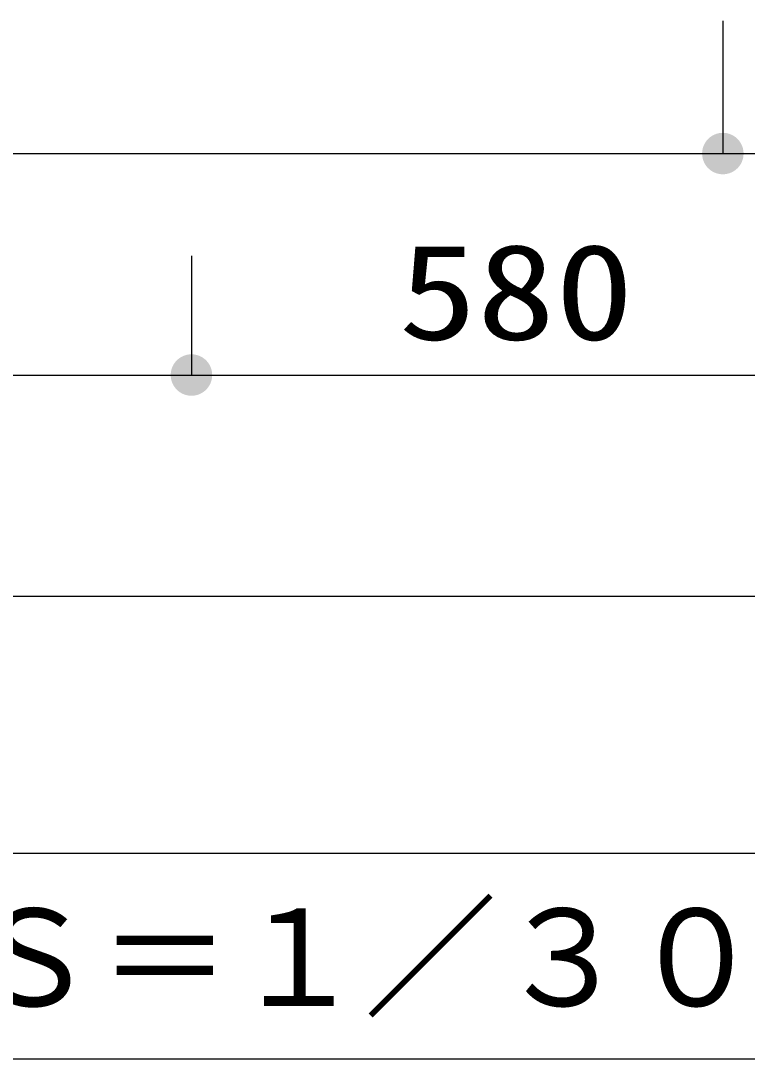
# Model space of a CAD drawing. Units: millimetres, scale not verified. Extents: x -8093 to 8093, y -5792 to 5792.
# Drawn here: x -5077 to -4421, y -4797 to -3859 of the extents above; entities that cross this region are included whole.
import ezdxf
from ezdxf.enums import TextEntityAlignment as Align

# ---------------------------------------------------------------- set-up
doc = ezdxf.new("R2010")
doc.units = ezdxf.units.MM
doc.header["$LTSCALE"] = 30
doc.layers.add('0-1_00クル-フ-0躯体', color=3, linetype='Continuous', lineweight=25)
doc.layers.add('0-4_00クル-フ-6寸法', color=132, linetype='Continuous', lineweight=25)
doc.styles.add('ＭＳ ゴシック', font='')
doc.styles.get('ＭＳ ゴシック').set_extended_font_data('MS Gothic')

msp = doc.modelspace()

# ---------------------------------------------------------------- linework, layer by layer
at = {"layer": '0-1_00クル-フ-0躯体'}
msp.add_lwpolyline([(-4192.25, -4610.98), (-4192.25, -4797.29), (-6221.58, -4797.29), (-6221.58, -4610.98)], close=True, dxfattribs=at)
at = {"layer": '0-4_00クル-フ-6寸法', "color": 4}
for p, q in [((-4442.72, -3858.77), (-4442.72, -3978.77)), ((-4442.72, -3858.77), (-4442.72, -3978.77)), ((-6022.72, -3978.77), (-4442.72, -3978.77)), ((-4442.72, -3978.77), (-4342.72, -3978.77)), ((-4922.72, -4071.2), (-4922.72, -4178.93)), ((-4922.72, -4071.2), (-4922.72, -4178.93)), ((-6122.72, -4178.93), (-4922.72, -4178.93)), ((-4922.72, -4178.93), (-4342.72, -4178.93)), ((-6122.72, -4378.93), (-4342.72, -4378.93))]:
    msp.add_line(p, q, dxfattribs=at)
at = {"layer": '0-4_00クル-フ-6寸法'}
for points in [[(-4442.72, -3978.77), (-4448.51, -3960.94), (-4446.23, -3960.36)], [(-4442.72, -3978.77), (-4448.51, -3960.94), (-4446.23, -3960.36)], [(-4442.72, -3978.77), (-4446.23, -3960.36), (-4443.9, -3960.06)], [(-4442.72, -3978.77), (-4446.23, -3960.36), (-4443.9, -3960.06)], [(-4442.72, -3978.77), (-4443.9, -3960.06), (-4441.54, -3960.06)], [(-4442.72, -3978.77), (-4443.9, -3960.06), (-4441.54, -3960.06)], [(-4442.72, -3978.77), (-4441.54, -3960.06), (-4439.21, -3960.36)], [(-4442.72, -3978.77), (-4441.54, -3960.06), (-4439.21, -3960.36)], [(-4442.72, -3978.77), (-4439.21, -3960.36), (-4436.93, -3960.94)], [(-4442.72, -3978.77), (-4439.21, -3960.36), (-4436.93, -3960.94)], [(-4442.72, -3978.77), (-4460.15, -3971.87), (-4459.15, -3969.74)], [(-4442.72, -3978.77), (-4460.15, -3971.87), (-4459.15, -3969.74)], [(-4442.72, -3978.77), (-4459.15, -3969.74), (-4457.89, -3967.75)], [(-4442.72, -3978.77), (-4459.15, -3969.74), (-4457.89, -3967.75)], [(-4442.72, -3978.77), (-4457.89, -3967.75), (-4456.39, -3965.94)], [(-4442.72, -3978.77), (-4457.89, -3967.75), (-4456.39, -3965.94)], [(-4442.72, -3978.77), (-4456.39, -3965.94), (-4454.67, -3964.33)], [(-4442.72, -3978.77), (-4456.39, -3965.94), (-4454.67, -3964.33)], [(-4442.72, -3978.77), (-4454.67, -3964.33), (-4452.77, -3962.94)], [(-4442.72, -3978.77), (-4454.67, -3964.33), (-4452.77, -3962.94)], [(-4442.72, -3978.77), (-4452.77, -3962.94), (-4450.7, -3961.81)], [(-4442.72, -3978.77), (-4452.77, -3962.94), (-4450.7, -3961.81)], [(-4442.72, -3978.77), (-4450.7, -3961.81), (-4448.51, -3960.94)], [(-4442.72, -3978.77), (-4450.7, -3961.81), (-4448.51, -3960.94)], [(-4442.72, -3978.77), (-4436.93, -3960.94), (-4434.74, -3961.81)], [(-4442.72, -3978.77), (-4436.93, -3960.94), (-4434.74, -3961.81)], [(-4442.72, -3978.77), (-4434.74, -3961.81), (-4432.67, -3962.94)], [(-4442.72, -3978.77), (-4434.74, -3961.81), (-4432.67, -3962.94)], [(-4442.72, -3978.77), (-4432.67, -3962.94), (-4430.77, -3964.33)], [(-4442.72, -3978.77), (-4432.67, -3962.94), (-4430.77, -3964.33)], [(-4442.72, -3978.77), (-4430.77, -3964.33), (-4429.05, -3965.94)], [(-4442.72, -3978.77), (-4430.77, -3964.33), (-4429.05, -3965.94)], [(-4442.72, -3978.77), (-4429.05, -3965.94), (-4427.55, -3967.75)], [(-4442.72, -3978.77), (-4429.05, -3965.94), (-4427.55, -3967.75)], [(-4442.72, -3978.77), (-4427.55, -3967.75), (-4426.29, -3969.74)], [(-4442.72, -3978.77), (-4427.55, -3967.75), (-4426.29, -3969.74)], [(-4442.72, -3978.77), (-4426.29, -3969.74), (-4425.29, -3971.87)], [(-4442.72, -3978.77), (-4426.29, -3969.74), (-4425.29, -3971.87)], [(-4442.72, -3978.77), (-4461.47, -3978.77), (-4461.32, -3976.42)], [(-4442.72, -3978.77), (-4461.47, -3978.77), (-4461.32, -3976.42)], [(-4442.72, -3978.77), (-4461.32, -3981.12), (-4461.47, -3978.77)], [(-4442.72, -3978.77), (-4461.32, -3981.12), (-4461.47, -3978.77)], [(-4442.72, -3978.77), (-4461.32, -3976.42), (-4460.88, -3974.11)], [(-4442.72, -3978.77), (-4461.32, -3976.42), (-4460.88, -3974.11)], [(-4442.72, -3978.77), (-4460.88, -3983.44), (-4461.32, -3981.12)], [(-4442.72, -3978.77), (-4460.88, -3983.44), (-4461.32, -3981.12)], [(-4442.72, -3978.77), (-4460.88, -3974.11), (-4460.15, -3971.87)], [(-4442.72, -3978.77), (-4460.88, -3974.11), (-4460.15, -3971.87)], [(-4442.72, -3978.77), (-4460.15, -3985.68), (-4460.88, -3983.44)], [(-4442.72, -3978.77), (-4460.15, -3985.68), (-4460.88, -3983.44)], [(-4442.72, -3978.77), (-4459.15, -3987.81), (-4460.15, -3985.68)], [(-4442.72, -3978.77), (-4459.15, -3987.81), (-4460.15, -3985.68)], [(-4442.72, -3978.77), (-4457.89, -3989.8), (-4459.15, -3987.81)], [(-4442.72, -3978.77), (-4457.89, -3989.8), (-4459.15, -3987.81)], [(-4442.72, -3978.77), (-4456.39, -3991.61), (-4457.89, -3989.8)], [(-4442.72, -3978.77), (-4456.39, -3991.61), (-4457.89, -3989.8)], [(-4442.72, -3978.77), (-4454.67, -3993.22), (-4456.39, -3991.61)], [(-4442.72, -3978.77), (-4454.67, -3993.22), (-4456.39, -3991.61)], [(-4442.72, -3978.77), (-4452.77, -3994.61), (-4454.67, -3993.22)], [(-4442.72, -3978.77), (-4452.77, -3994.61), (-4454.67, -3993.22)], [(-4442.72, -3978.77), (-4450.7, -3995.74), (-4452.77, -3994.61)], [(-4442.72, -3978.77), (-4450.7, -3995.74), (-4452.77, -3994.61)], [(-4442.72, -3978.77), (-4448.51, -3996.61), (-4450.7, -3995.74)], [(-4442.72, -3978.77), (-4448.51, -3996.61), (-4450.7, -3995.74)], [(-4442.72, -3978.77), (-4446.23, -3997.19), (-4448.51, -3996.61)], [(-4442.72, -3978.77), (-4446.23, -3997.19), (-4448.51, -3996.61)], [(-4442.72, -3978.77), (-4443.9, -3997.49), (-4446.23, -3997.19)], [(-4442.72, -3978.77), (-4443.9, -3997.49), (-4446.23, -3997.19)], [(-4442.72, -3978.77), (-4441.54, -3997.49), (-4443.9, -3997.49)], [(-4442.72, -3978.77), (-4441.54, -3997.49), (-4443.9, -3997.49)], [(-4442.72, -3978.77), (-4425.29, -3971.87), (-4424.56, -3974.11)], [(-4442.72, -3978.77), (-4425.29, -3971.87), (-4424.56, -3974.11)], [(-4442.72, -3978.77), (-4424.56, -3974.11), (-4424.12, -3976.42)], [(-4442.72, -3978.77), (-4424.56, -3974.11), (-4424.12, -3976.42)], [(-4442.72, -3978.77), (-4424.12, -3976.42), (-4423.97, -3978.77)], [(-4442.72, -3978.77), (-4424.12, -3976.42), (-4423.97, -3978.77)], [(-4442.72, -3978.77), (-4439.21, -3997.19), (-4441.54, -3997.49)], [(-4442.72, -3978.77), (-4436.93, -3996.61), (-4439.21, -3997.19)], [(-4442.72, -3978.77), (-4434.74, -3995.74), (-4436.93, -3996.61)], [(-4442.72, -3978.77), (-4432.67, -3994.61), (-4434.74, -3995.74)], [(-4442.72, -3978.77), (-4430.77, -3993.22), (-4432.67, -3994.61)], [(-4442.72, -3978.77), (-4429.05, -3991.61), (-4430.77, -3993.22)], [(-4442.72, -3978.77), (-4427.55, -3989.8), (-4429.05, -3991.61)], [(-4442.72, -3978.77), (-4426.29, -3987.81), (-4427.55, -3989.8)], [(-4442.72, -3978.77), (-4425.29, -3985.68), (-4426.29, -3987.81)], [(-4442.72, -3978.77), (-4424.56, -3983.44), (-4425.29, -3985.68)], [(-4442.72, -3978.77), (-4424.12, -3981.12), (-4424.56, -3983.44)], [(-4442.72, -3978.77), (-4423.97, -3978.77), (-4424.12, -3981.12)], [(-4442.72, -3978.77), (-4439.21, -3997.19), (-4441.54, -3997.49)], [(-4442.72, -3978.77), (-4436.93, -3996.61), (-4439.21, -3997.19)], [(-4442.72, -3978.77), (-4434.74, -3995.74), (-4436.93, -3996.61)], [(-4442.72, -3978.77), (-4432.67, -3994.61), (-4434.74, -3995.74)], [(-4442.72, -3978.77), (-4430.77, -3993.22), (-4432.67, -3994.61)], [(-4442.72, -3978.77), (-4429.05, -3991.61), (-4430.77, -3993.22)], [(-4442.72, -3978.77), (-4427.55, -3989.8), (-4429.05, -3991.61)], [(-4442.72, -3978.77), (-4426.29, -3987.81), (-4427.55, -3989.8)], [(-4442.72, -3978.77), (-4425.29, -3985.68), (-4426.29, -3987.81)], [(-4442.72, -3978.77), (-4424.56, -3983.44), (-4425.29, -3985.68)], [(-4442.72, -3978.77), (-4424.12, -3981.12), (-4424.56, -3983.44)], [(-4442.72, -3978.77), (-4423.97, -3978.77), (-4424.12, -3981.12)], [(-4922.72, -4178.93), (-4937.89, -4167.91), (-4936.39, -4166.1)], [(-4922.72, -4178.93), (-4937.89, -4167.91), (-4936.39, -4166.1)], [(-4922.72, -4178.93), (-4936.39, -4166.1), (-4934.67, -4164.48)], [(-4922.72, -4178.93), (-4936.39, -4166.1), (-4934.67, -4164.48)], [(-4922.72, -4178.93), (-4934.67, -4164.48), (-4932.77, -4163.1)], [(-4922.72, -4178.93), (-4934.67, -4164.48), (-4932.77, -4163.1)], [(-4922.72, -4178.93), (-4932.77, -4163.1), (-4930.7, -4161.97)], [(-4922.72, -4178.93), (-4932.77, -4163.1), (-4930.7, -4161.97)], [(-4922.72, -4178.93), (-4930.7, -4161.97), (-4928.51, -4161.1)], [(-4922.72, -4178.93), (-4930.7, -4161.97), (-4928.51, -4161.1)], [(-4922.72, -4178.93), (-4928.51, -4161.1), (-4926.23, -4160.51)], [(-4922.72, -4178.93), (-4928.51, -4161.1), (-4926.23, -4160.51)], [(-4922.72, -4178.93), (-4926.23, -4160.51), (-4923.9, -4160.22)], [(-4922.72, -4178.93), (-4926.23, -4160.51), (-4923.9, -4160.22)], [(-4922.72, -4178.93), (-4923.9, -4160.22), (-4921.54, -4160.22)], [(-4922.72, -4178.93), (-4923.9, -4160.22), (-4921.54, -4160.22)], [(-4922.72, -4178.93), (-4921.54, -4160.22), (-4919.21, -4160.51)], [(-4922.72, -4178.93), (-4921.54, -4160.22), (-4919.21, -4160.51)], [(-4922.72, -4178.93), (-4919.21, -4160.51), (-4916.93, -4161.1)], [(-4922.72, -4178.93), (-4919.21, -4160.51), (-4916.93, -4161.1)], [(-4922.72, -4178.93), (-4916.93, -4161.1), (-4914.74, -4161.97)], [(-4922.72, -4178.93), (-4916.93, -4161.1), (-4914.74, -4161.97)], [(-4922.72, -4178.93), (-4914.74, -4161.97), (-4912.67, -4163.1)], [(-4922.72, -4178.93), (-4914.74, -4161.97), (-4912.67, -4163.1)], [(-4922.72, -4178.93), (-4912.67, -4163.1), (-4910.77, -4164.48)], [(-4922.72, -4178.93), (-4912.67, -4163.1), (-4910.77, -4164.48)], [(-4922.72, -4178.93), (-4910.77, -4164.48), (-4909.05, -4166.1)], [(-4922.72, -4178.93), (-4910.77, -4164.48), (-4909.05, -4166.1)], [(-4922.72, -4178.93), (-4909.05, -4166.1), (-4907.55, -4167.91)], [(-4922.72, -4178.93), (-4909.05, -4166.1), (-4907.55, -4167.91)], [(-4922.72, -4178.93), (-4941.32, -4176.58), (-4940.88, -4174.27)], [(-4922.72, -4178.93), (-4941.32, -4176.58), (-4940.88, -4174.27)], [(-4922.72, -4178.93), (-4940.88, -4174.27), (-4940.15, -4172.03)], [(-4922.72, -4178.93), (-4940.88, -4174.27), (-4940.15, -4172.03)], [(-4922.72, -4178.93), (-4940.15, -4172.03), (-4939.15, -4169.9)], [(-4922.72, -4178.93), (-4940.15, -4172.03), (-4939.15, -4169.9)], [(-4922.72, -4178.93), (-4939.15, -4169.9), (-4937.89, -4167.91)], [(-4922.72, -4178.93), (-4939.15, -4169.9), (-4937.89, -4167.91)], [(-4922.72, -4178.93), (-4907.55, -4167.91), (-4906.29, -4169.9)], [(-4922.72, -4178.93), (-4907.55, -4167.91), (-4906.29, -4169.9)], [(-4922.72, -4178.93), (-4906.29, -4169.9), (-4905.29, -4172.03)], [(-4922.72, -4178.93), (-4906.29, -4169.9), (-4905.29, -4172.03)], [(-4922.72, -4178.93), (-4905.29, -4172.03), (-4904.56, -4174.27)], [(-4922.72, -4178.93), (-4905.29, -4172.03), (-4904.56, -4174.27)], [(-4922.72, -4178.93), (-4904.56, -4174.27), (-4904.12, -4176.58)], [(-4922.72, -4178.93), (-4904.56, -4174.27), (-4904.12, -4176.58)], [(-4922.72, -4178.93), (-4941.47, -4178.93), (-4941.32, -4176.58)], [(-4922.72, -4178.93), (-4941.47, -4178.93), (-4941.32, -4176.58)], [(-4922.72, -4178.93), (-4941.32, -4181.28), (-4941.47, -4178.93)], [(-4922.72, -4178.93), (-4941.32, -4181.28), (-4941.47, -4178.93)], [(-4922.72, -4178.93), (-4940.88, -4183.59), (-4941.32, -4181.28)], [(-4922.72, -4178.93), (-4940.88, -4183.59), (-4941.32, -4181.28)], [(-4922.72, -4178.93), (-4940.15, -4185.83), (-4940.88, -4183.59)], [(-4922.72, -4178.93), (-4940.15, -4185.83), (-4940.88, -4183.59)], [(-4922.72, -4178.93), (-4939.15, -4187.96), (-4940.15, -4185.83)], [(-4922.72, -4178.93), (-4939.15, -4187.96), (-4940.15, -4185.83)], [(-4922.72, -4178.93), (-4937.89, -4189.95), (-4939.15, -4187.96)], [(-4922.72, -4178.93), (-4937.89, -4189.95), (-4939.15, -4187.96)], [(-4922.72, -4178.93), (-4936.39, -4191.77), (-4937.89, -4189.95)], [(-4922.72, -4178.93), (-4936.39, -4191.77), (-4937.89, -4189.95)], [(-4922.72, -4178.93), (-4934.67, -4193.38), (-4936.39, -4191.77)], [(-4922.72, -4178.93), (-4934.67, -4193.38), (-4936.39, -4191.77)], [(-4922.72, -4178.93), (-4932.77, -4194.76), (-4934.67, -4193.38)], [(-4922.72, -4178.93), (-4932.77, -4194.76), (-4934.67, -4193.38)], [(-4922.72, -4178.93), (-4930.7, -4195.9), (-4932.77, -4194.76)], [(-4922.72, -4178.93), (-4930.7, -4195.9), (-4932.77, -4194.76)], [(-4922.72, -4178.93), (-4928.51, -4196.76), (-4930.7, -4195.9)], [(-4922.72, -4178.93), (-4928.51, -4196.76), (-4930.7, -4195.9)], [(-4922.72, -4178.93), (-4926.23, -4197.35), (-4928.51, -4196.76)], [(-4922.72, -4178.93), (-4926.23, -4197.35), (-4928.51, -4196.76)], [(-4922.72, -4178.93), (-4923.9, -4197.65), (-4926.23, -4197.35)], [(-4922.72, -4178.93), (-4923.9, -4197.65), (-4926.23, -4197.35)], [(-4922.72, -4178.93), (-4921.54, -4197.65), (-4923.9, -4197.65)], [(-4922.72, -4178.93), (-4921.54, -4197.65), (-4923.9, -4197.65)], [(-4922.72, -4178.93), (-4904.12, -4176.58), (-4903.97, -4178.93)], [(-4922.72, -4178.93), (-4904.12, -4176.58), (-4903.97, -4178.93)], [(-4922.72, -4178.93), (-4919.21, -4197.35), (-4921.54, -4197.65)], [(-4922.72, -4178.93), (-4916.93, -4196.76), (-4919.21, -4197.35)], [(-4922.72, -4178.93), (-4914.74, -4195.9), (-4916.93, -4196.76)], [(-4922.72, -4178.93), (-4912.67, -4194.76), (-4914.74, -4195.9)], [(-4922.72, -4178.93), (-4910.77, -4193.38), (-4912.67, -4194.76)], [(-4922.72, -4178.93), (-4909.05, -4191.77), (-4910.77, -4193.38)], [(-4922.72, -4178.93), (-4907.55, -4189.95), (-4909.05, -4191.77)], [(-4922.72, -4178.93), (-4906.29, -4187.96), (-4907.55, -4189.95)], [(-4922.72, -4178.93), (-4905.29, -4185.83), (-4906.29, -4187.96)], [(-4922.72, -4178.93), (-4904.56, -4183.59), (-4905.29, -4185.83)], [(-4922.72, -4178.93), (-4904.12, -4181.28), (-4904.56, -4183.59)], [(-4922.72, -4178.93), (-4903.97, -4178.93), (-4904.12, -4181.28)], [(-4922.72, -4178.93), (-4919.21, -4197.35), (-4921.54, -4197.65)], [(-4922.72, -4178.93), (-4916.93, -4196.76), (-4919.21, -4197.35)], [(-4922.72, -4178.93), (-4914.74, -4195.9), (-4916.93, -4196.76)], [(-4922.72, -4178.93), (-4912.67, -4194.76), (-4914.74, -4195.9)], [(-4922.72, -4178.93), (-4910.77, -4193.38), (-4912.67, -4194.76)], [(-4922.72, -4178.93), (-4909.05, -4191.77), (-4910.77, -4193.38)], [(-4922.72, -4178.93), (-4907.55, -4189.95), (-4909.05, -4191.77)], [(-4922.72, -4178.93), (-4906.29, -4187.96), (-4907.55, -4189.95)], [(-4922.72, -4178.93), (-4905.29, -4185.83), (-4906.29, -4187.96)], [(-4922.72, -4178.93), (-4904.56, -4183.59), (-4905.29, -4185.83)], [(-4922.72, -4178.93), (-4904.12, -4181.28), (-4904.56, -4183.59)], [(-4922.72, -4178.93), (-4903.97, -4178.93), (-4904.12, -4181.28)]]:
    msp.add_solid(points, dxfattribs=at)

# ---------------------------------------------------------------- texts
at = {"layer": '0-1_00クル-フ-0躯体', "color": 4, "style": 'ＭＳ ゴシック'}
msp.add_text('Ｓ＝１／３０', height=87.98, dxfattribs=at).set_placement((-5126.78, -4775.58), align=Align.BOTTOM_LEFT)
at = {"layer": '0-4_00クル-フ-6寸法', "color": 3, "style": 'ＭＳ ゴシック', "width": 1.2}
msp.add_text('580', height=86.66, dxfattribs=at).set_placement((-4735.58, -4173.09), align=Align.BOTTOM_LEFT)

doc.saveas('drawing.dxf')
